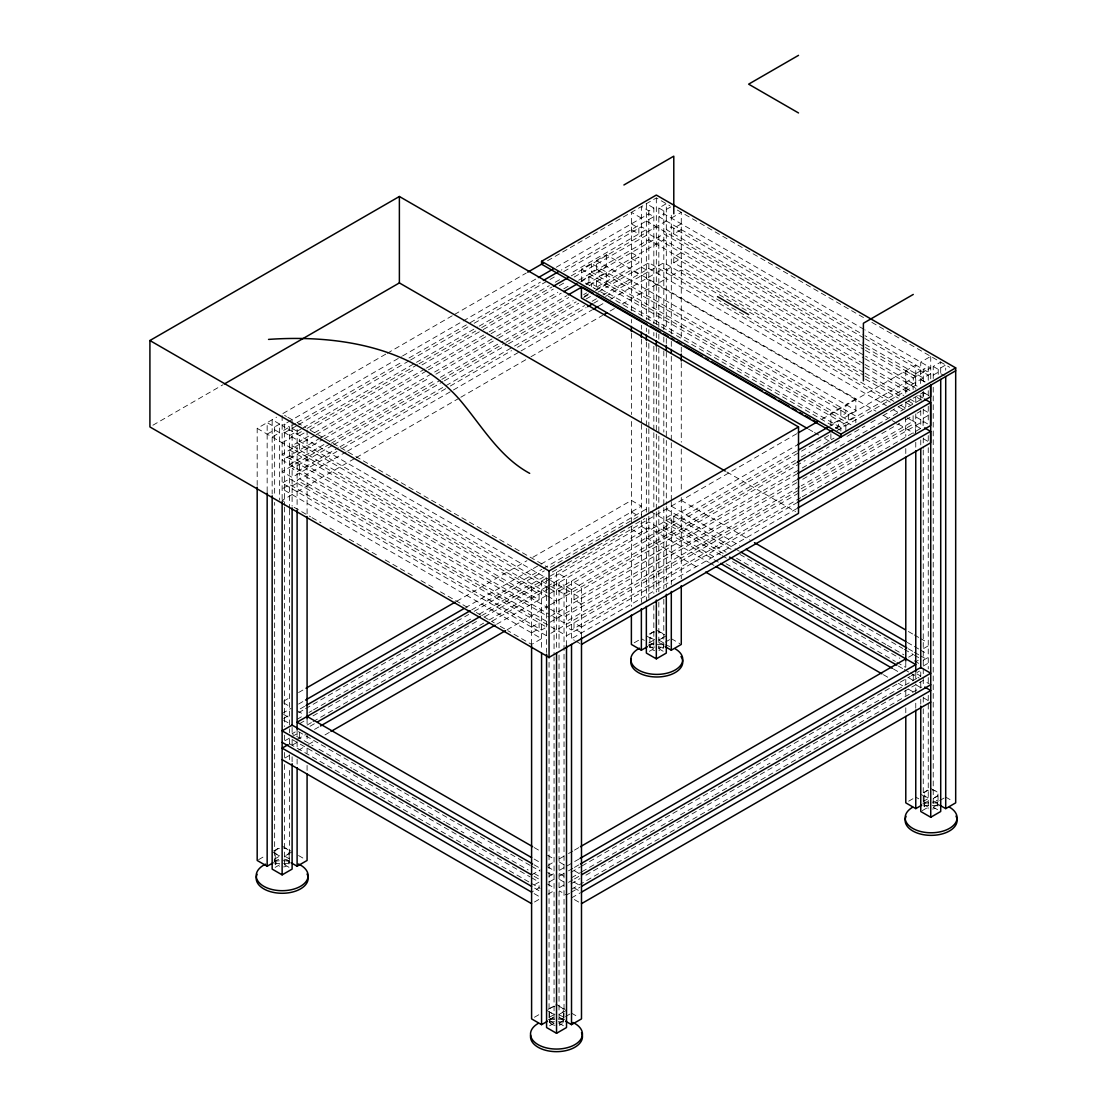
<?xml version="1.0" encoding="UTF-8"?>
<svg xmlns="http://www.w3.org/2000/svg" width="1107" height="1107" viewBox="0 0 1107 1107"><rect width="100%" height="100%" fill="white"/><g stroke="black" fill="none" stroke-linecap="round" stroke-linejoin="round"><path stroke-width="0.75" stroke-dasharray="5 3.75" d="M152.904 425.213L223.116 384.683M257.184 485.42L257.184 428.381L276.625 417.159M385.748 354.157L282.133 413.976L286.409 416.453M387.242 353.299L453.026 315.315M454.52 314.457L526.268 273.028M547.536 260.754L656.326 197.945L669.804 205.722M267.161 491.757L267.161 422.625L274.647 426.942L279.642 424.064L279.642 500.101M641.368 315.467L641.368 206.58L648.84 210.897L653.836 208.019L653.836 323.825M267.161 434.138L274.647 429.82L279.642 432.699L272.156 437.016M291.086 420.328L282.133 425.503L549.072 579.611M287.834 417.27L292.11 419.733L401.537 356.565M402.561 355.97L537.352 278.148M556.295 267.216L648.84 213.776L653.836 216.668L561.235 270.122M658.831 327.271L658.831 208.019L666.303 203.702L666.303 329.872M295.569 423.511L282.133 431.26L549.072 585.382M297.063 422.639L403.073 361.435M408.995 358.018L468.745 323.521M470.198 322.69L540.382 282.16M658.831 208.019L663.813 210.897L671.299 206.58M284.624 432.699L298.087 424.936M298.572 424.645L409.023 360.882M410.517 360.024L468.718 326.413M474.197 323.258L556.779 275.574M563.754 271.547L641.368 226.741L646.35 229.619L570.216 273.581M289.619 435.577L301.574 428.672M303.055 427.828L415.014 363.193M416.481 362.335L477.698 326.994M479.165 326.15L549.335 285.634M555.285 282.202L559.768 279.614M839.881 429.945L581.424 280.735L581.424 269.209L591.401 263.452L855.836 416.121L855.836 422.694M596.396 269.209L596.396 260.56L606.373 254.804L855.836 398.838L855.836 410.351L848.349 414.668L596.396 269.209L591.401 272.087L591.401 263.452M282.133 442.786L292.11 437.016M297.105 434.138L301.381 431.675M417.533 364.618L307.082 428.381L547.578 567.227M419.013 363.76L475.733 331.007M481.711 327.561L551.853 287.059M571.254 275.864L666.303 220.985M671.299 218.107L681.275 212.336L681.275 338.507M304.079 433.003L299.596 435.577L299.596 441.347L308.549 436.172M310.043 429.558L416.011 368.368M421.988 364.923L481.683 330.453M483.178 329.595L553.32 289.093M559.298 285.648L566.756 281.344M574.215 277.027L648.84 233.951L863.972 358.142M314.526 432.726L424.963 368.963M426.458 368.105L487.647 332.764M489.142 331.906L557.803 292.276M563.767 288.83L571.24 284.513M578.698 280.209L648.84 239.707L863.972 363.912M581.424 280.735L588.91 276.404L845.859 424.756L845.859 431.675M314.969 435.355L282.133 454.313L549.072 608.421M316.035 434.733L427.98 370.112M428.395 369.863L489.598 334.535M491.093 333.664L561.235 293.175M580.635 281.967L663.813 233.951L863.986 349.508M681.275 223.863L673.789 228.18L673.789 233.951L681.275 229.619M585.921 283.904L588.91 282.174L840.863 427.634L845.859 424.756M320.518 437.915L282.133 460.069L549.072 614.191M320.947 437.666L495.133 337.095M496.628 336.224L566.784 295.735M586.184 284.527L663.813 239.707L863.986 355.278M289.619 458.63L322.455 439.673M323.95 438.815L429.917 377.625M435.881 374.18L497.085 338.853M498.565 337.995L568.721 297.492M589.616 285.426L638.864 256.99L638.864 262.746L594.085 288.609M289.619 464.387L323.95 444.571M329.914 441.126L434.387 380.808M440.365 377.362L503.048 341.164M504.543 340.306L573.191 300.661M583.638 294.628L586.627 292.912M584.275 296.372L588.55 293.895M329.9 444.018L282.133 471.596L292.11 477.352L336.929 451.476M331.394 443.16L440.337 380.255M441.831 379.383L504.515 343.198M506.01 342.34L576.166 301.837M583.624 297.534L588.094 294.946M595.566 290.629L631.377 269.956L641.368 275.712M332.432 445.429L292.11 468.704L297.105 471.596L338.396 447.74M333.899 444.585L442.883 381.666M444.35 380.822L507.061 344.609M508.528 343.765L578.698 303.249M586.143 298.959L590.64 296.358M598.084 292.068L648.84 262.746L890.886 402.491M339.891 446.882L513.523 346.643M514.52 346.062L584.662 305.56M592.134 301.256L596.604 298.669M603.066 294.946L648.84 268.517L886.375 405.646M342.866 448.058L448.875 386.855M450.314 386.011L511.559 350.656M517.481 347.238L586.184 307.566M593.601 303.29L599.62 299.817M605.543 296.399L663.813 262.746L864 378.331M863.502 372.284L673.789 262.746L673.789 256.99L681.275 252.673M346.353 451.794L297.105 480.23L549.072 625.704M347.377 451.199L519.487 351.832M520.982 350.974L592.619 309.614M598.596 306.169L604.56 302.723M610.524 299.277L663.813 268.517L893.861 401.329M673.789 262.746L681.275 258.429M292.11 485.987L297.105 483.109M666.303 269.956L671.299 267.078M292.11 494.635L282.133 500.392L285.122 502.121M297.105 491.757L354.835 458.423M356.329 457.551L459.322 398.105M460.816 397.233L529.464 357.603M530.959 356.745L602.595 315.37M610.068 311.067L614.537 308.479M621.996 304.176L666.303 278.59M671.299 275.712L681.275 269.956L863.515 375.176M283.627 701.174L291.086 696.87M298.558 692.553L304.522 689.108M456.762 601.212L526.904 560.723M532.882 557.264L631.377 500.392L641.368 506.162L465.715 607.563M282.133 713.558L291.086 708.383M298.558 704.08L304.522 700.634M283.627 718.457L291.086 714.153M304.563 706.363L297.105 710.68L304.231 714.79M471.679 609.888L541.877 569.358M543.329 568.528L646.35 509.04L649.2 510.687M298.572 712.714L304.55 709.255M305.546 708.688L468.718 614.468M474.197 611.313L544.353 570.811M550.317 567.365L641.368 514.797M297.105 719.315L303.069 715.869M309.019 712.438L312.022 710.708M313.502 709.85L367.247 678.812M373.197 675.381L386.647 667.618M392.598 664.186L406.061 656.409M412.012 652.978L426.928 644.357M428.423 643.499L473.215 617.637M479.165 614.205L546.346 575.419M552.296 571.987L644.855 518.546M855.836 398.838L845.859 404.595L845.859 413.229L840.863 416.121L840.863 407.473L830.887 413.229L830.887 424.756L838.373 420.439L838.373 426.195L832.395 429.654M481.711 615.617L796.722 433.736M822.086 419.096L915.766 365.006L915.766 389.207M929.313 357.187L920.761 362.127L920.595 384.696M299.596 723.646L307.054 719.329M313.004 715.897L477.2 621.096M484.645 616.807L545.862 581.466M547.328 580.608L648.84 522.006L719.093 562.564M307.054 725.099L312.022 722.221M313.032 721.639L483.662 623.13M489.142 619.962L546.567 586.807M547.356 586.364L648.84 527.762L708.618 562.273M915.766 373.654L920.761 370.776M285.122 740.638L289.619 738.037L530.128 876.896M292.11 736.598L299.582 732.294L299.596 738.037M310.029 726.261L314.54 723.646M492.117 621.138L797.746 444.668M829.544 426.32L930.738 367.884L865.01 329.941M933.229 378.552L933.229 366.445L940.715 362.127L940.715 374.221M591.401 272.087L848.349 420.439L855.836 416.121M297.105 739.476L305.587 734.591M314.54 729.416L319.494 726.552M496.628 624.293L796.777 450.992M835.508 428.63L930.738 373.654L864.982 335.684M933.229 366.445L938.224 369.337L945.71 365.006L945.71 370.195M292.11 745.246L297.105 742.368M559.035 591.124L831.053 434.082M837.03 430.637L915.6 385.278L920.595 388.156M933.229 375.093L938.224 372.215L944.216 375.674M564.03 594.016L795.283 460.498M801.247 457.053L810.199 451.891M816.136 448.46L834.069 438.109M284.983 758.004L289.259 755.528M298.53 750.186L304.231 746.893M308.576 744.388L314.54 740.929M324.988 734.91L329.471 732.322M507.075 629.772L548.864 605.654M550.359 604.782L796.307 462.781M581.493 604.09L574.007 599.773L574.007 594.016L805.232 460.512M811.196 457.066L829.101 446.73M835.065 443.284L841.029 439.839M847.007 436.393L864.899 426.057M870.877 422.625L876.841 419.179M882.805 415.734L923.086 392.473L929.077 395.932M574.007 599.773L800.762 468.856M802.243 467.998L923.086 398.229M531.595 627.143L539.081 622.812L539.081 628.582L531.595 632.9M550.553 616.198L796.722 474.073M796.722 479.829L549.058 622.812L299.596 478.791L299.596 473.035L549.058 617.056M796.749 482.694L564.03 617.056L550.566 609.279M802.713 479.248L820.619 468.911M826.583 465.466L847.464 453.413M848.958 452.555L875.817 437.044M881.781 433.612L899.673 423.275M905.651 419.83L913.109 415.512L913.109 421.283L801.219 485.876M917.025 413.257L920.761 411.098M799.724 486.734L564.03 622.812L550.566 615.049M550.843 633.315L799.711 489.626M801.191 488.768L915.766 422.625L908.307 418.308M927.887 415.623L920.761 419.747L913.289 415.429M927.569 423.87L923.086 421.283L566.521 627.143L571.516 630.021L800.762 497.666M802.243 496.808L923.086 427.039M797.746 502.287L566.521 635.778L550.566 626.576M796.777 508.611L571.516 638.656L574.367 640.303M258.609 859.641L265.735 855.531M273.581 851.006L279.282 847.713M634.228 642.78L639.943 639.486M649.2 634.145L654.901 630.852M274.647 859.032L279.642 856.14L272.156 851.823M648.84 642.987L653.836 640.109L646.35 635.792M292.11 851.823L284.624 856.14L289.619 859.032M666.303 635.792L658.831 640.109L663.813 642.987M275.145 867.376L279.642 864.788L274.647 861.91L274.647 502.412M649.339 651.345L653.836 648.744L653.836 605.543M665.307 642.129L669.804 639.528M284.624 764.55L284.624 864.788L289.619 861.91L289.619 767.428M658.831 602.083L658.831 648.744L663.813 645.865M531.595 874.862L540.147 869.922M547.993 865.397L555.119 861.288M559.533 858.741L566.992 854.438M568.486 853.566L572.956 850.979M574.45 850.121L578.933 847.533M908.639 657.184L912.915 654.707M923.612 648.536L930.738 644.426M915.766 661.709L918.27 660.27M534.598 884.659L539.081 882.071L539.081 887.828L531.595 892.145M549.058 876.301L556.544 871.984M559.533 870.268L578.933 859.06M923.252 660.27L929.243 656.811M549.058 882.071L555.05 878.612M559.533 876.024L566.992 871.721M568.486 870.849L572.956 868.275M574.45 867.404L580.469 863.93M923.252 666.027L929.243 662.567M571.004 872.288L580.442 866.823M581.936 865.965L910.286 676.391M911.296 675.81L914.285 674.094M917.025 672.516L919.516 671.063M571.489 877.754L580.469 872.579M581.936 871.735L655.095 829.489M661.045 826.057L674.495 818.294M680.445 814.863L695.376 806.242M696.857 805.384L713.295 795.891M714.776 795.034L750.615 774.347M752.082 773.489L770.015 763.138M775.965 759.706L844.641 720.062M850.591 716.616L865.536 707.996M867.002 707.138L920.761 676.114L920.761 667.466M534.446 902.025L540.147 898.732M547.993 894.207L555.119 890.097M559.533 887.551L566.992 883.234M568.486 882.376L572.956 879.788M574.45 878.93L580.428 875.485M571.004 883.801L579.971 878.626M585.921 875.18L923.252 680.431L929.243 683.891M571.516 889.267L921.757 687.06M569.51 893.307L566.521 895.037L559.395 890.914M571.004 892.45L579.957 887.274M571.516 897.915L580.469 892.74M534.446 1017.25L540.147 1013.957M547.993 1009.432L556.544 1004.492L565.096 1009.432M908.639 801.205L912.915 798.742M923.612 792.57L927.887 790.094M549.058 1017.458L554.053 1014.579L546.567 1010.248M923.252 801.413L928.247 798.534L920.761 794.217M566.521 1010.248L559.035 1014.579L564.03 1017.458M937.726 795.947L933.229 798.534L938.224 801.413M549.556 1025.802L554.053 1023.214L554.053 656.811M565.525 1016.586L570.022 1013.998M922.256 810.628L928.247 807.183L928.247 694.836M939.718 800.555L944.216 797.953M559.035 655.081L559.035 1023.214L564.03 1020.336L564.03 651.041M933.229 387.187L933.229 807.183L938.224 804.291M649.006 644.634L654.652 642.821A7.029 4.054 0 0 0 649.754 646.682A7.029 4.054 0 0 0 654.652 650.556M274.01 861.052L279.365 859.253A7.029 4.054 0 0 0 275.117 862.976A7.029 4.054 0 0 0 279.365 866.698M922.795 803.184L928.316 801.33A7.029 4.054 0 0 0 924.068 805.066A7.029 4.054 0 0 0 928.316 808.788M548.283 1019.436L555.036 1017.375A6.96 4.027 0 0 0 549.487 1021.332A7.029 4.054 0 0 0 555.036 1025.331M559.27 1017.624A7.029 4.054 0 0 1 563.505 1021.346A7.029 4.054 0 0 1 559.27 1025.082A6.96 4.027 0 0 0 563.408 1021.332A6.96 4.027 0 0 0 559.215 1017.651L564.791 1019.478M663.467 644.246L658.914 642.821A7.029 4.054 0 0 1 663.813 646.682A7.029 4.054 0 0 1 658.914 650.556M665.099 644.814L669.998 646.488M937.712 802.603L932.551 801.094A7.029 4.054 0 0 1 938.141 805.066A7.029 4.054 0 0 1 932.551 809.037M288.761 860.513L283.6 859.004A7.029 4.054 0 0 1 289.19 862.976A7.029 4.054 0 0 1 283.6 866.947M677.29 210.039L866.504 319.286M871.859 322.372L949.695 367.316M653.836 208.019L646.35 203.702L646.35 319.494M864 329.36L663.813 213.776L658.831 216.668L863.515 334.84M864 337.995L671.299 226.741L666.303 229.619L863.502 343.474M864.996 338.576L928.247 375.093M864.982 344.332L923.252 377.971M641.368 218.107L631.377 212.336L631.377 310.859M646.35 220.985L863.972 346.629M865.466 347.487L915.766 376.532M920.761 379.41L925.037 381.887M905.623 370.873L915.6 376.629L915.6 385.278M920.595 379.507L924.871 381.984M865.48 350.379L913.275 377.971L913.275 383.728L865.48 356.136M631.377 223.863L638.864 228.18L638.864 233.951L631.377 229.619M865.01 358.751L915.807 388.073M923.266 392.39L930.738 396.693M905.623 382.385L913.109 386.717L913.109 389.595M865.01 364.507L909.829 390.384M918.782 395.559L923.266 398.146M905.623 388.156L910.106 390.743M673.789 256.99L863.502 366.514M864.996 367.386L908.321 392.39M917.274 397.565L923.252 401.011M864.996 373.142L903.838 395.573M909.816 399.018L915.78 402.464M865.01 376.034L900.863 396.735M908.335 401.038L912.818 403.626M923.266 409.673L930.738 413.976M865.48 379.175L898.358 398.16M905.803 402.464L913.275 406.781M900.835 405.356L905.803 408.22M631.377 252.673L638.864 256.99M898.331 406.781L905.789 411.098M631.377 258.429L638.864 262.746M893.363 409.687L898.331 412.551M907.117 417.823L913.109 421.283M641.368 267.078L646.35 269.956M920.595 428.478L915.6 425.6L915.6 434.248M646.35 278.59L875.914 411.14M883.386 415.443L890.858 419.761M892.353 420.618L896.836 423.206M898.331 424.064L914.174 433.418M923.446 438.773L927.721 441.236M596.396 260.56L855.836 410.351M581.424 269.209L851.352 425.046M808.484 429.101L812.967 431.688M814.461 432.56L818.945 435.134M824.923 438.593L829.392 441.181M726.773 471.928L795.532 511.628M681.275 500.392L749.993 540.064M908.335 631.488L912.818 634.076M914.313 634.934L918.782 637.521M920.277 638.393L927.749 642.697M671.299 506.162L739.531 545.557M907.311 642.42L913.289 645.879M914.313 646.46L919.267 649.325M920.277 649.906L927.749 654.223M666.303 509.04L733.554 547.868M735.02 548.712L739.531 551.314M908.307 648.757L912.818 651.359M914.313 652.217L918.782 654.804M920.277 655.676L927.749 659.98M731.049 549.293L671.299 514.797L666.303 517.689L726.081 552.185M740.016 554.469L902.842 648.481M904.322 649.339L913.289 654.514M914.299 655.095L919.267 657.959M736.515 558.219L754.462 568.569M760.412 572.015L773.876 579.791M779.84 583.223L793.29 591M799.254 594.445L850.065 623.767M851.532 624.625L885.904 644.468M887.399 645.326L903.838 654.818M914.299 660.851L918.768 663.439M650.625 511.503L723.549 553.611M663.813 522.006L720.588 554.787M722.068 555.631L726.566 558.232M732.53 561.678L899.853 658.278M663.813 527.762L716.091 557.956M726.054 563.698L895.355 661.446M896.85 662.304L905.318 667.189M917.025 673.955L920.761 676.114M631.377 511.918L638.864 516.236M898.331 666.04L902.842 668.642M904.322 669.5L908.805 672.087M910.3 672.959L919.267 678.134M709.629 562.854L714.582 565.719M893.363 668.932L898.331 671.797M908.792 677.844L914.271 681.013M641.368 526.323L646.35 529.201M915.766 684.749L920.761 687.627M631.377 529.201L641.368 534.972M646.35 537.85L698.157 567.753M883.386 674.703L889.364 678.148M898.331 683.323L904.294 686.769M908.639 689.274L915.766 693.397L915.766 684.181M923.612 697.922L927.887 700.385M297.105 422.625L305.657 427.565M656.326 630.021L664.878 634.961M671.299 638.67L679.85 643.61M930.738 788.447L937.864 792.57M945.71 797.095L952.836 801.205M292.11 428.381L297.105 431.26M566.521 586.807L571.516 589.685M279.642 424.064L272.156 419.733L272.156 494.054M550.566 580.483L571.516 592.577M574.007 594.016L581.493 598.333M550.566 586.24L566.521 595.455M641.368 638.67L644.357 640.399M658.831 648.744L663.314 651.345M915.766 797.095L918.768 798.825M933.229 807.183L937.726 809.771M549.058 588.246L297.105 442.786L292.11 445.664L549.058 594.016M550.304 588.966L554.053 591.124M648.84 645.865L653.836 648.744M928.247 807.183L923.252 804.291L923.252 708.079M257.184 428.381L546.069 595.165M547.564 596.023L556.544 601.212M289.619 449.982L539.081 594.016L539.081 599.773L289.619 455.752M581.493 627.143L574.007 622.812L574.007 628.582L581.493 632.9M575.792 641.133L580.068 643.596M546.567 635.778L282.133 483.109L289.619 478.791L546.567 627.143L541.572 630.021L289.619 484.548L282.133 488.879L541.572 638.656L531.595 644.426L512.181 633.204M294.088 507.297L310.514 516.775M312.008 517.647L320.975 522.822M329.941 527.997L343.378 535.76M349.355 539.206L379.231 556.447M385.208 559.907L415.083 577.148M421.061 580.608L434.498 588.357M440.475 591.816L461.384 603.882M462.878 604.754L470.35 609.058M476.328 612.517L494.248 622.867M500.226 626.313L510.687 632.346M283.558 702.862L290.684 706.972M534.141 847.533L540.119 850.979M547.578 855.296L555.05 859.599M559.395 862.104L565.096 865.397M574.367 870.752L580.068 874.046M283.627 714.416L289.619 717.876M534.141 859.046L540.119 862.505M547.578 866.809L555.05 871.126M559.533 873.714L564.03 876.301M574.007 882.071L579.999 885.531M283.627 720.187L289.619 723.646M534.114 864.788L540.119 868.262M547.578 872.579L555.05 876.882M559.533 879.47L564.03 882.071M574.007 887.828L579.999 891.287M530.128 865.383L297.105 730.841L292.11 733.72L313.046 745.8M531.623 866.241L540.091 871.126M318.996 749.245L333.954 757.88M335.435 758.738L351.874 768.23M353.354 769.074L389.221 789.789M390.702 790.647L444.502 821.698M445.969 822.556L463.916 832.907M469.88 836.352L483.33 844.115M489.294 847.561L528.15 869.991M534.114 873.437L540.091 876.896M534.141 876.329L540.119 879.788M547.578 884.092L555.05 888.409M574.367 899.562L580.068 902.855M531.609 877.754L539.095 882.071M289.619 743.807L530.115 882.653M531.125 883.234L540.078 888.409M534.612 888.132L539.095 890.72M534.114 893.598L540.078 897.044M282.133 846.066L290.684 851.006M298.53 855.531L304.231 858.824M571.516 1013.14L578.643 1017.25M284.624 864.788L289.121 867.376M559.035 1023.214L563.532 1025.802M554.053 1023.214L549.058 1020.336L549.058 657.959M938.224 369.337L938.224 375.674M932.509 790.107A6.96 4.027 0 0 1 938.044 794.051L938.044 805.038M930.738 356.371L930.738 378.843M928.247 380.282L928.247 366.445L923.252 369.337L923.252 383.16M928.247 390.646L928.247 395.836M928.247 406.2L928.247 423.483M928.247 435.577L928.247 440.766M928.247 447.685L928.247 668.905M928.247 677.553L928.247 682.742M928.316 790.356A6.96 4.027 0 0 0 924.11 794.051L924.11 805.038M923.252 391.228L923.252 396.984M923.252 409.078L923.252 426.361M923.252 437.888L923.252 448.252M923.252 449.982L923.252 678.121M923.252 678.702L923.252 686.188M923.252 697.133L923.252 706.363M923.086 392.473L923.086 396.79M923.086 421.283L923.086 425.6M920.761 394.964L920.761 400.153M920.761 410.517L920.761 427.8M920.761 439.908L920.761 445.083M920.761 681.87L920.761 687.06M920.761 699.154L920.761 704.343M915.766 397.275L915.766 403.031M915.766 413.976L915.766 432.422M915.766 442.205L915.766 449.124M915.766 673.236L915.766 683.019M915.766 703.194L915.766 708.95M913.275 674.675L913.275 680.431M905.789 370.776L905.789 394.964M905.789 401.883L905.789 408.787M905.623 416.965L905.789 436.449M905.789 448.543L905.789 453.732M905.789 662.124L905.789 667.064M905.789 679.407L905.789 688.789M905.789 690.519L905.789 695.694M905.789 707.802L905.789 712.977M848.349 414.668L848.349 420.439M840.863 427.634L840.863 431.093M830.887 433.806L830.887 440.392M681.275 347.155L681.275 352.344M681.275 362.709L681.275 442.205M681.275 449.124L681.275 490.609M681.275 497.513L681.275 578.753M673.789 516.236L673.789 522.006M671.299 215.228L671.299 333.899M671.299 341.385L671.299 347.723M671.299 356.371L671.299 441.056M671.299 442.786L671.299 500.406M671.299 501.554L671.299 584.51M666.303 338.507L666.303 343.696M666.303 352.33L666.303 438.759M666.303 440.489L666.303 504.432M666.303 506.162L666.303 587.388M663.813 210.897L663.813 330.163M663.813 337.068L663.813 343.986M663.813 350.891L663.813 432.131M663.813 438.469L663.813 506.452M663.813 507.601L663.813 588.827M663.813 599.205L663.785 646.696M658.831 334.189L658.831 341.108M658.831 348.013L658.831 434.428M658.831 436.158L658.831 508.75M658.831 510.479L658.831 591.719M656.326 197.945L656.326 324.102M656.326 332.75L656.326 339.669M656.326 346.574L656.326 432.989M656.326 434.152L656.326 510.77M656.326 511.918L656.326 591.996M653.836 332.46L653.836 335.919M653.836 346.283L653.836 430.983M653.836 432.699L653.836 507.02M653.836 513.939L653.836 593.435M654.707 631.876A6.96 4.027 0 0 0 649.851 635.709L649.851 646.696M648.84 210.897L648.84 319.785M648.84 329.582L648.84 333.608M648.84 343.405L648.84 426.942M648.84 428.672L648.84 514.52M648.84 516.236L648.84 598.043M646.35 328.142L646.35 331.602M646.35 341.966L646.35 426.652M646.35 428.381L646.35 512.499M646.35 518.256L646.35 601.212M641.368 325.264L641.368 329.291M641.368 339.088L641.368 422.625M641.368 424.355L641.368 518.837M641.368 520.567L641.368 602.374M631.377 319.494L631.377 322.953M631.377 333.332L631.377 414.558M631.377 421.476L631.377 606.401M606.373 254.804L606.373 266.33L598.887 270.648L598.887 276.404L606.373 272.087L606.373 283.613L596.396 289.37L596.396 280.735L591.401 283.613L591.401 287.073M588.91 276.404L588.91 282.174M581.493 636.926L581.493 586.807L571.516 581.05L571.516 640.967M566.521 645.575L566.521 578.172L556.544 572.402L556.544 650.183M564.03 650.473L564.03 585.368L559.035 582.49L559.035 648.162M559.215 1006.65A6.96 4.027 0 0 1 563.408 1010.331L563.408 1021.332M554.053 582.49L554.053 655.081M555.022 1006.401A6.96 4.027 0 0 0 549.487 1010.331L549.487 1021.332A6.96 4.027 0 0 0 555.022 1025.276M546.567 578.172L546.567 652.493M541.572 581.05L541.572 650.183M531.595 586.807L531.595 645.575M307.082 430.028L307.082 514.797M307.082 718.747L307.082 725.652M307.082 733.72L307.082 741.953M307.082 748.124L307.082 753.313M307.082 765.407L307.082 770.597M299.596 444.225L299.596 449.982M299.596 464.387L299.596 470.143M297.105 429.53L297.105 509.04M297.105 730.26L297.105 740.057M297.105 741.787L297.105 751.003M297.105 759.07L297.105 765.989M292.11 419.733L292.11 424.922M292.11 426.652L292.11 506.162M292.11 727.382L292.11 737.76M292.11 739.476L292.11 746.395M292.11 756.759L292.11 761.948M289.619 509.331L289.619 426.942L284.624 424.064L284.624 505.29M289.619 509.898L289.619 727.673M289.619 728.821L289.619 732.862M289.619 739.199L289.619 744.956M289.619 754.753L289.619 761.658M283.613 848.059A6.96 4.027 0 0 1 289.148 851.989L289.148 862.99M284.624 507.02L284.624 726.524M284.624 735.159L284.624 740.348M284.624 752.442L284.624 757.631M282.133 415.623L282.133 501.554M279.421 848.308A6.96 4.027 0 0 0 275.228 851.989L275.228 862.99M274.647 426.942L274.647 496.074M563.408 1010.331A6.96 4.027 0 0 1 559.215 1014.026M555.022 1014.275A6.96 4.027 0 0 1 549.487 1010.331M549.542 1022.204A25.973 15 0 0 1 563.892 1022.287M549.446 1021.346A7.029 4.054 0 0 1 555.036 1017.375M549.542 1019.616A25.973 15 0 0 1 563.892 1019.699M938.044 794.051A6.96 4.027 0 0 1 932.509 797.981M928.316 797.732A6.96 4.027 0 0 1 924.11 794.051M923.681 805.993A25.973 15 0 0 1 938.044 805.91M923.681 803.405A25.973 15 0 0 1 938.044 803.322M289.148 851.989A6.96 4.027 0 0 1 283.613 855.932M279.421 855.683A6.96 4.027 0 0 1 275.228 851.989M274.73 863.903A25.973 15 0 0 1 289.093 863.834M274.315 861.398A25.973 15 0 0 1 289.093 861.246M658.928 631.876A6.96 4.027 0 0 1 663.785 635.709A6.96 4.027 0 0 1 658.928 639.528M654.707 639.528A6.96 4.027 0 0 1 649.851 635.709M648.577 645.173A25.973 15 0 0 1 664.2 645.035M649.851 647.54A25.973 15 0 0 1 664.2 647.623"/><path stroke-width="1.5" d="M149.915 340.527L399.378 196.493L798.521 426.942L798.521 513.357L549.058 657.378L149.915 426.942L149.915 340.527L549.058 570.963L798.521 426.942M224.61 383.825L399.378 282.922L725.279 471.07M798.521 55.35L748.636 84.16L798.521 112.956M623.905 184.98L673.789 156.17L673.789 213.776M541.572 261.307L840.933 434.138L840.933 437.016L541.572 264.186L541.572 261.307L656.326 195.053L955.687 367.884L955.687 802.852L945.71 808.622L939.718 805.163M527.762 272.17L543.329 263.175M538.376 277.566L553.306 268.946M543.371 280.445L558.288 271.824M553.348 286.201L568.265 277.58M563.795 291.695L577.231 283.932M568.265 294.863L581.701 287.114M587.679 306.708L592.148 304.121M593.643 309.019L598.126 306.445M604.09 314.513L607.079 312.797M913.275 294.434L863.391 323.244L863.391 380.85M306.016 688.25L455.268 602.083M305.546 700.039L463.75 608.698M306.058 705.505L470.24 610.718M480.217 616.474L297.105 722.193L531.623 857.607M798.216 432.879L817.603 421.684M317.529 721.93L489.169 622.84M797.746 444.668L827.579 427.44M288.124 744.665L282.133 748.124L531.595 892.145M320.518 725.971L495.133 625.151M798.258 450.134L832.575 430.332M840.933 434.138L955.687 367.884M330.965 731.45L505.581 630.644M797.22 462.256L955.687 370.776M797.801 473.45L930.572 396.79L930.572 385.278M797.801 479.206L930.572 402.561L930.572 425.6L797.801 502.26M797.801 508.016L930.572 431.356L930.572 442.883L581.493 644.426M257.184 487.149L257.184 860.471L267.161 866.228L273.152 862.768M631.377 615.049L631.377 644.426L641.368 650.183L647.346 646.737M272.156 495.784L272.156 869.106L282.133 874.862L292.11 869.106L292.11 763.678M291.113 862.768L297.105 866.228L307.082 860.471L307.082 774.056M646.35 606.401L646.35 653.075L656.326 658.831L666.303 653.075L666.303 594.307M665.307 646.737L671.299 650.183L681.275 644.426L681.275 585.658M580.428 846.675L905.789 658.831M579.957 858.465L915.766 664.587L729.527 557.056M580.469 863.93L920.761 667.466L930.738 673.236L581.493 874.862M581.493 886.389L930.738 684.749M581.493 892.145L930.738 690.519L924.746 687.06M581.493 903.672L930.738 702.032M531.595 645.575L531.595 1018.897L541.572 1024.653L547.564 1021.194M905.789 716.437L905.789 802.852L915.766 808.622L921.757 805.163M546.567 654.209L546.567 1027.531L556.544 1033.301L566.521 1027.531L566.521 645.575M565.525 1021.194L571.516 1024.653L581.493 1018.897L581.493 637.84M920.761 706.072L920.761 811.5L930.738 817.257L940.715 811.5L940.715 379.41M268.531 339.406C336.044 334.688 413.465 346.173 460.069 400.139C481.739 425.725 499.271 456.928 529.686 473.353M924.58 399.101L930.572 402.561M717.488 296.621L748.636 314.596M924.58 427.911L930.572 431.356M582.919 287.35L593.38 293.397M596.369 295.112L647.152 324.434M650.141 326.164L660.602 332.197M663.591 333.927L668.075 336.514M671.05 338.244L674.038 339.96M677.027 341.689L681.511 344.277M684.5 345.993L702.419 356.343M705.408 358.073L708.397 359.803M711.386 361.519L762.183 390.84M765.158 392.57L775.62 398.603M778.608 400.333L789.07 406.366M792.058 408.096L796.528 410.683M799.517 412.413L802.506 414.129M805.495 415.858L809.978 418.446M812.967 420.176L815.956 421.892M806.989 428.243L581.424 298.018L581.424 286.492M754.476 542.651L905.346 629.758M745.993 549.28L905.817 641.562M740.998 552.158L906.813 647.886M720.56 563.408L896.836 665.169M716.077 566.576L892.353 668.351M705.629 572.07L881.892 673.831M307.082 716.437L532.647 846.661M532.619 863.93L292.11 725.085L282.133 730.841L531.595 874.862M282.133 742.368L531.595 886.389M282.133 759.651L531.595 903.672M945.71 376.532L945.71 808.622M930.738 385.167L930.738 817.257M920.761 448.543L920.761 668.047M915.766 450.853L915.766 672.074M915.766 710.099L915.766 808.622M905.789 457.191L905.789 661.128M681.275 354.06L681.275 360.979M671.299 349.452L671.299 352.912M671.299 591.429L671.299 650.183M666.303 345.426L666.303 350.615M656.326 340.818L656.326 346.007M656.326 600.063L656.326 658.831M646.35 335.047L646.35 340.236M641.368 332.169L641.368 337.358M641.368 608.712L641.368 650.183M631.377 326.413L631.377 331.602M571.516 644.426L571.516 1024.653M556.544 653.061L556.544 1033.301M549.058 570.963L549.058 657.378M541.572 653.061L541.572 1024.653M399.378 196.493L399.378 282.922M307.082 516.526L307.082 718.747M297.105 510.189L297.105 729.693M297.105 767.718L297.105 866.228M292.11 507.892L292.11 725.652M282.133 501.554L282.133 874.862M267.161 492.906L267.161 866.228M572.928 1022.467A25.973 15 0 0 1 576 1043.956A25.973 15 0 0 1 538.694 1044.994A25.973 15 0 0 1 538.168 1023.435M581.507 1032.651A25.973 15 0 0 1 558.592 1051.608A25.973 15 0 0 1 530.654 1035.059M949.419 807.141A25.973 15 0 0 1 949.529 828.354A25.973 15 0 0 1 912.805 828.423A25.973 15 0 0 1 912.68 807.211M956.005 816.08A25.973 15 0 0 1 931.361 835.356A25.973 15 0 0 1 906.079 816.357M298.461 864.014A25.973 15 0 0 1 301.27 885.849A25.973 15 0 0 1 263.355 886.043A25.973 15 0 0 1 265.514 864.18M307.054 873.99A25.973 15 0 0 1 282.41 893.28A25.973 15 0 0 1 257.128 874.281M675.215 648.827A25.973 15 0 0 1 674.744 670.233A25.973 15 0 0 1 637.701 669.569A25.973 15 0 0 1 639.528 648.204M680.999 656.562A25.973 15 0 0 1 659.039 676.931A25.973 15 0 0 1 631.308 659.052"/></g></svg>
